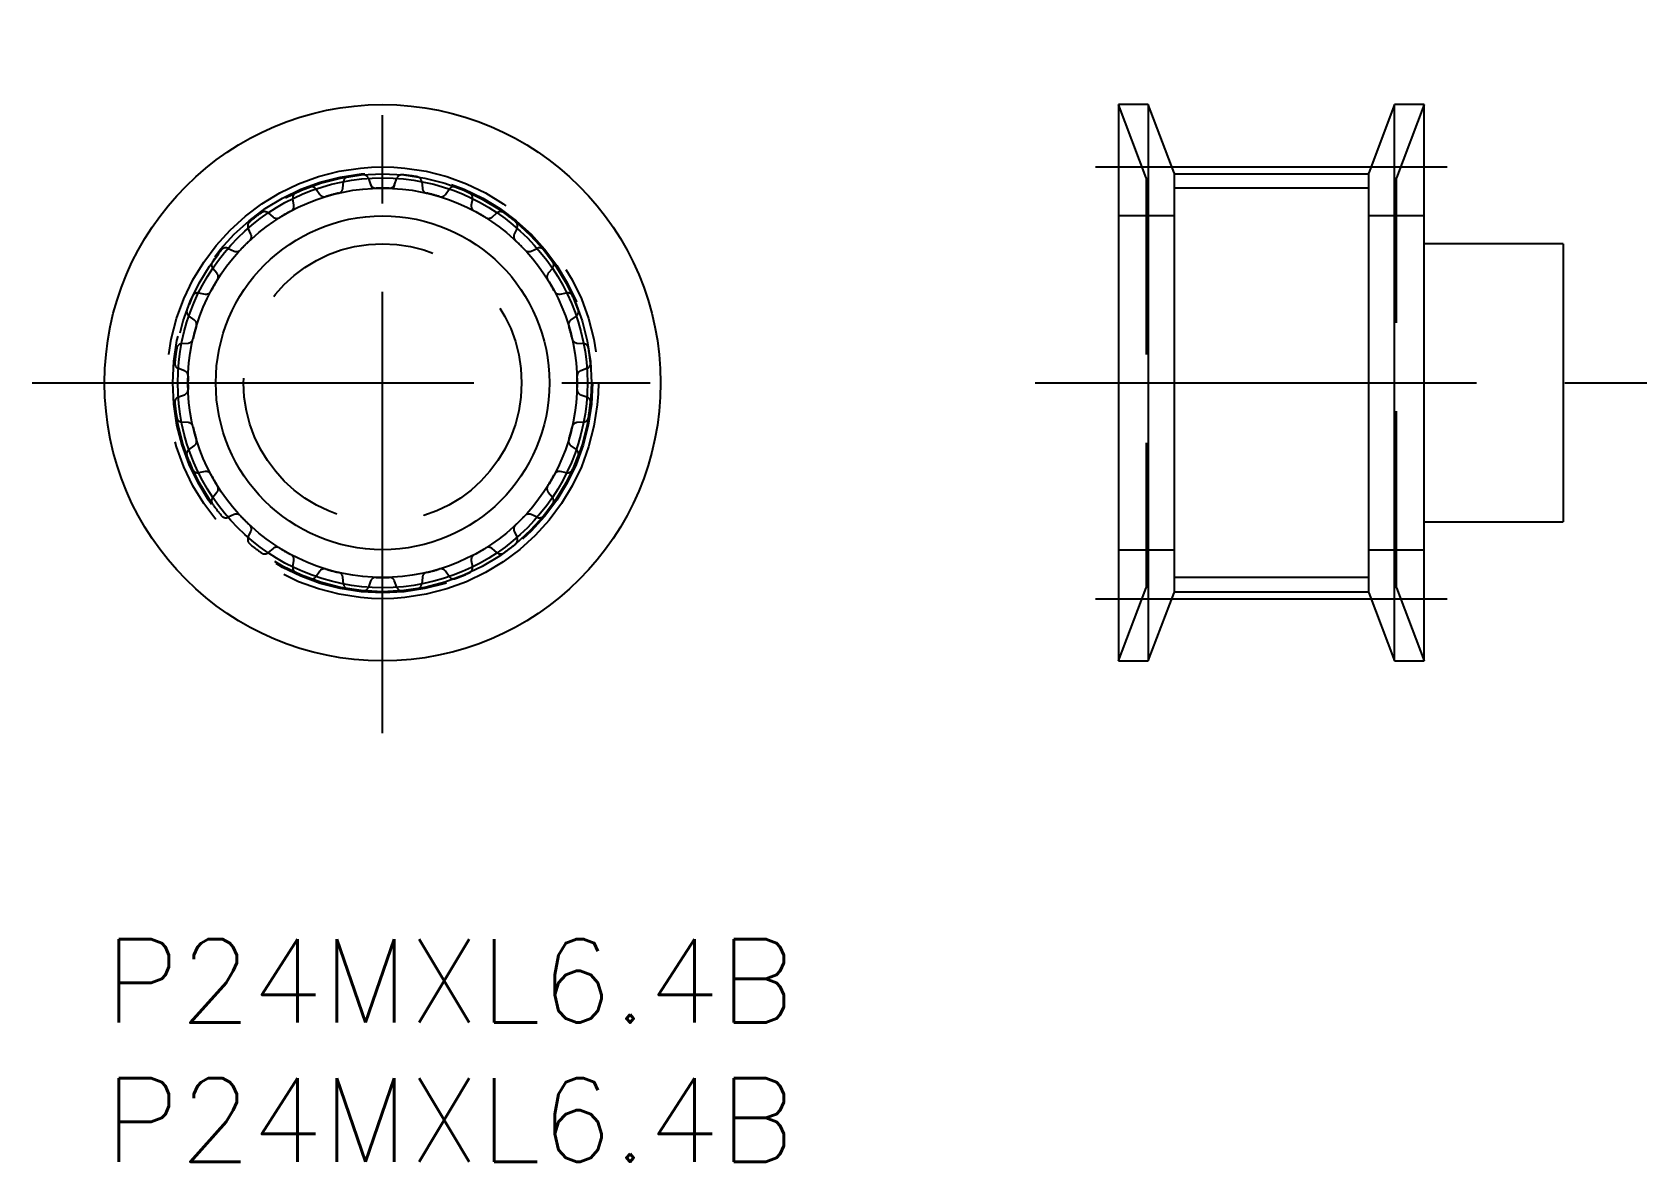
# Model space of a CAD drawing. Extents: x -2.6 to 55.5, y -8 to 32.6.
import ezdxf

# ---------------------------------------------------------------- set-up
doc = ezdxf.new("R2010")
doc.units = 0
doc.header["$LTSCALE"] = 0.5
for name, pattern in [('CENTER', [50.8, 31.75, -6.35, 6.35, -6.35]), ('DASHED', [19.05, 12.7, -6.35]), ('PHANTOM', [63.5, 31.75, -6.35, 6.35, -6.35, 6.35, -6.35])]:
    doc.linetypes.add(name, pattern=pattern)
for name, color, linetype in [('MSM_CENTER', 1, 'CENTER'), ('MSM_CONTINUOUS', 7, 'CONTINUOUS'), ('MSM_DASHED', 4, 'DASHED'), ('MSM_IMAGINARY', 6, 'PHANTOM'), ('MSM_NARROW', 5, 'CONTINUOUS'), ('MSM_PART_NUMBER', 7, 'CONTINUOUS')]:
    doc.layers.add(name, color=color, linetype=linetype)
doc.styles.get("Standard").update_dxf_attribs({"font": 'txt.shx', "height": 3, "bigfont": 'bigfont.shx'})

msp = doc.modelspace()

# ---------------------------------------------------------------- linework, layer by layer
at = {"layer": 'MSM_CENTER'}
for p, q in [((10, 7.4), (10, 32.6)), ((35.641, 27.76), (48.291, 27.76)), ((-2.6, 20), (22.6, 20)), ((33.466, 20), (55.466, 20)), ((35.641, 12.24), (48.291, 12.24))]:
    msp.add_line(p, q, dxfattribs=at)
msp.add_circle((10, 20), 7.76, dxfattribs=at)
at = {"layer": 'MSM_CONTINUOUS'}
for p, q in [((37.535, 30), (36.466, 30)), ((36.466, 30), (36.466, 10)), ((38.466, 27.55), (37.535, 30)), ((37.535, 30), (37.535, 10)), ((46.396, 30), (45.466, 27.55)), ((47.466, 30), (46.396, 30)), ((46.396, 10), (46.396, 30)), ((47.466, 10), (47.466, 30)), ((38.466, 27.55), (38.466, 12.45)), ((38.466, 27.51), (45.466, 27.51)), ((45.466, 12.45), (45.466, 27.55)), ((52.466, 25), (47.466, 25)), ((52.466, 25), (52.466, 15)), ((47.466, 15), (52.466, 15)), ((37.535, 10), (38.466, 12.45)), ((38.466, 12.49), (45.466, 12.49)), ((45.466, 12.45), (46.396, 10)), ((36.466, 10), (37.535, 10)), ((46.396, 10), (47.466, 10))]:
    msp.add_line(p, q, dxfattribs=at)
for radius in [10, 7.367, 6]:
    msp.add_circle((10, 20), radius, dxfattribs=at)
at = {"layer": 'MSM_DASHED'}
for p, q in [((37.466, 27.367), (36.466, 30)), ((47.466, 30), (46.466, 27.367)), ((9.491, 27.345), (9.57, 27.128)), ((10.43, 27.128), (10.509, 27.345)), ((37.466, 27.367), (37.466, 12.633)), ((46.466, 12.633), (46.466, 27.367)), ((7.607, 26.963), (7.74, 26.773)), ((8.571, 26.996), (8.591, 27.227)), ((11.409, 27.227), (11.429, 26.996)), ((12.26, 26.773), (12.393, 26.963)), ((6.809, 26.388), (6.769, 26.616)), ((13.231, 26.616), (13.191, 26.388)), ((5.264, 25.344), (5.166, 25.554)), ((5.886, 26.106), (6.064, 25.958)), ((13.936, 25.958), (14.114, 26.106)), ((14.834, 25.554), (14.736, 25.344)), ((38.466, 26), (36.466, 26)), ((47.466, 26), (45.466, 26)), ((4.446, 24.834), (4.656, 24.736)), ((15.344, 24.736), (15.554, 24.834)), ((4.042, 23.936), (3.894, 24.114)), ((16.106, 24.114), (15.958, 23.936)), ((3.384, 23.231), (3.612, 23.191)), ((16.388, 23.191), (16.616, 23.231)), ((3.227, 22.26), (3.037, 22.393)), ((16.963, 22.393), (16.773, 22.26)), ((2.773, 21.409), (3.004, 21.429)), ((16.996, 21.429), (17.227, 21.409)), ((2.872, 20.43), (2.655, 20.509)), ((17.345, 20.509), (17.128, 20.43)), ((2.655, 19.491), (2.872, 19.57)), ((17.128, 19.57), (17.345, 19.491)), ((3.004, 18.571), (2.773, 18.591)), ((17.227, 18.591), (16.996, 18.571)), ((3.037, 17.607), (3.227, 17.74)), ((16.773, 17.74), (16.963, 17.607)), ((3.612, 16.809), (3.384, 16.769)), ((16.616, 16.769), (16.388, 16.809)), ((3.894, 15.886), (4.042, 16.064)), ((15.958, 16.064), (16.106, 15.886)), ((4.656, 15.264), (4.446, 15.166)), ((15.554, 15.166), (15.344, 15.264)), ((5.166, 14.446), (5.264, 14.656)), ((14.736, 14.656), (14.834, 14.446)), ((6.064, 14.042), (5.886, 13.894)), ((14.114, 13.894), (13.936, 14.042)), ((36.466, 14), (38.466, 14)), ((45.466, 14), (47.466, 14)), ((6.769, 13.384), (6.809, 13.612)), ((13.191, 13.612), (13.231, 13.384)), ((7.74, 13.227), (7.607, 13.037)), ((8.591, 12.773), (8.571, 13.004)), ((9.57, 12.872), (9.491, 12.655)), ((10.509, 12.655), (10.43, 12.872)), ((11.429, 13.004), (11.409, 12.773)), ((12.393, 13.037), (12.26, 13.227)), ((36.466, 10), (37.466, 12.633)), ((46.466, 12.633), (47.466, 10))]:
    msp.add_line(p, q, dxfattribs=at)
for radius in [7.55, 5]:
    msp.add_circle((10, 20), radius, dxfattribs=at)
for centre, radius, start, end in [((8.79, 27.209), 0.2, 99.52632, 175), ((10, 20), 7.51, 95.47369, 99.52631), ((9.303, 27.277), 0.2, 20, 95.47369), ((10.697, 27.277), 0.2, 84.52632, 160), ((10, 20), 7.51, 80.47369, 84.52631), ((11.21, 27.209), 0.2, 5, 80.47369), ((6.966, 26.65), 0.2, 114.52632, 190), ((10, 20), 7.51, 110.47369, 114.52631), ((7.443, 26.848), 0.2, 35, 110.47369), ((7.904, 26.888), 0.2, 215, 286.92798), ((10, 20), 7, 103.07202, 106.92798), ((8.372, 27.013), 0.2, 283.07202, 355), ((9.758, 27.196), 0.2, 200, 271.92798), ((10, 20), 7, 88.07202, 91.92798), ((10.242, 27.196), 0.2, 268.07202, 340), ((11.628, 27.013), 0.2, 185, 256.92798), ((10, 20), 7, 73.07202, 76.92798), ((12.096, 26.888), 0.2, 253.07202, 325), ((12.557, 26.848), 0.2, 69.52632, 145), ((10, 20), 7.51, 65.47369, 69.52631), ((13.034, 26.65), 0.2, 350, 65.47369), ((5.758, 25.953), 0.2, 50, 125.47369), ((10, 20), 7, 118.07202, 121.92798), ((6.612, 26.353), 0.2, 298.07202, 10), ((13.388, 26.353), 0.2, 170, 241.92798), ((10, 20), 7, 58.07202, 61.92798), ((14.242, 25.953), 0.2, 54.52632, 130), ((5.348, 25.638), 0.2, 129.52631, 205), ((10, 20), 7.51, 125.47369, 129.52631), ((6.192, 26.111), 0.2, 230, 301.92798), ((13.808, 26.111), 0.2, 238.07202, 310), ((10, 20), 7.51, 50.47369, 54.52631), ((14.652, 25.638), 0.2, 335, 50.47369), ((10, 20), 7, 133.07202, 136.92798), ((5.083, 25.26), 0.2, 313.07202, 25), ((14.917, 25.26), 0.2, 155, 226.92798), ((10, 20), 7, 43.07202, 46.92798), ((10, 20), 7.51, 140.47369, 144.52631), ((4.362, 24.652), 0.2, 65, 140.47369), ((4.74, 24.917), 0.2, 245, 316.92798), ((15.26, 24.917), 0.2, 223.07202, 295), ((15.638, 24.652), 0.2, 39.52631, 115), ((10, 20), 7.51, 35.47369, 39.52631), ((4.047, 24.242), 0.2, 144.52632, 220), ((3.889, 23.808), 0.2, 328.07202, 40), ((16.111, 23.808), 0.2, 140, 211.92798), ((15.953, 24.242), 0.2, 320, 35.47372), ((3.35, 23.034), 0.2, 80, 155.47369), ((3.647, 23.388), 0.2, 260, 331.92798), ((10, 20), 7, 148.07202, 151.92798), ((10, 20), 7, 28.07202, 31.92798), ((16.353, 23.388), 0.2, 208.07202, 280), ((16.65, 23.034), 0.2, 24.52632, 100), ((10, 20), 7.51, 155.47369, 159.52631), ((10, 20), 7.51, 20.47369, 24.52631), ((3.152, 22.557), 0.2, 159.52632, 235), ((3.112, 22.096), 0.2, 343.07202, 55), ((16.888, 22.096), 0.2, 125, 196.92798), ((16.848, 22.557), 0.2, 305, 20.47369), ((2.987, 21.628), 0.2, 275, 346.92798), ((10, 20), 7, 163.07202, 166.92798), ((10, 20), 7, 13.07202, 16.92798), ((17.013, 21.628), 0.2, 193.07202, 265), ((10, 20), 7.51, 170.47369, 174.52631), ((2.791, 21.21), 0.2, 95, 170.47369), ((17.209, 21.21), 0.2, 9.52632, 85), ((10, 20), 7.51, 5.47369, 9.52631), ((2.723, 20.697), 0.2, 174.52632, 250), ((2.804, 20.242), 0.2, 358.07202, 70), ((17.196, 20.242), 0.2, 110, 181.92798), ((17.277, 20.697), 0.2, 290, 5.47369), ((2.804, 19.758), 0.2, 290, 1.92798), ((10, 20), 7, 178.07202, 181.92798), ((10, 20), 7, 358.07202, 1.92798), ((17.196, 19.758), 0.2, 178.07202, 250), ((2.723, 19.303), 0.2, 110, 185.47369), ((10, 20), 7.51, 185.47369, 189.52631), ((17.277, 19.303), 0.2, 354.52632, 70), ((10, 20), 7.51, 350.47369, 354.52631), ((2.791, 18.79), 0.2, 189.52632, 265), ((17.209, 18.79), 0.2, 275, 350.47369), ((2.987, 18.372), 0.2, 13.07202, 85), ((10, 20), 7, 193.07202, 196.92798), ((10, 20), 7, 343.07202, 346.92798), ((17.013, 18.372), 0.2, 95, 166.92798), ((3.152, 17.443), 0.2, 125, 200.47369), ((3.112, 17.904), 0.2, 305, 16.92798), ((16.888, 17.904), 0.2, 163.07202, 235), ((16.848, 17.443), 0.2, 339.52632, 55), ((10, 20), 7.51, 200.47369, 204.52631), ((3.35, 16.966), 0.2, 204.52632, 280), ((16.65, 16.966), 0.2, 260, 335.47369), ((10, 20), 7.51, 335.47369, 339.52631), ((3.647, 16.612), 0.2, 28.07202, 100), ((10, 20), 7, 208.07202, 211.92798), ((3.889, 16.192), 0.2, 320, 31.92798), ((16.111, 16.192), 0.2, 148.07202, 220), ((10, 20), 7, 328.07202, 331.92798), ((16.353, 16.612), 0.2, 80, 151.92798), ((4.047, 15.758), 0.2, 140, 215.47369), ((15.953, 15.758), 0.2, 324.52632, 40), ((10, 20), 7.51, 215.47369, 219.52631), ((4.362, 15.348), 0.2, 219.52631, 295), ((4.74, 15.083), 0.2, 43.07202, 115), ((10, 20), 7, 223.07202, 226.92798), ((10, 20), 7, 313.07202, 316.92798), ((15.26, 15.083), 0.2, 65, 136.92798), ((15.638, 15.348), 0.2, 245, 320.47369), ((10, 20), 7.51, 320.47369, 324.52631), ((5.083, 14.74), 0.2, 335, 46.92798), ((14.917, 14.74), 0.2, 133.07202, 205), ((5.348, 14.362), 0.2, 155, 230.47369), ((10, 20), 7.51, 230.47369, 234.52631), ((6.192, 13.889), 0.2, 58.07202, 130), ((10, 20), 7, 238.07202, 241.92798), ((10, 20), 7, 298.07202, 301.92798), ((13.808, 13.889), 0.2, 50, 121.92798), ((10, 20), 7.51, 305.47369, 309.52631), ((14.652, 14.362), 0.2, 309.52631, 25), ((5.758, 14.047), 0.2, 234.52632, 310), ((6.612, 13.647), 0.2, 350, 61.92798), ((6.966, 13.35), 0.2, 170, 245.47369), ((13.034, 13.35), 0.2, 294.52632, 10), ((13.388, 13.647), 0.2, 118.07202, 190), ((14.242, 14.047), 0.2, 230, 305.47369), ((10, 20), 7.51, 245.47369, 249.52631), ((7.443, 13.152), 0.2, 249.52632, 325), ((7.904, 13.112), 0.2, 73.07202, 145), ((10, 20), 7, 253.07202, 256.92798), ((8.372, 12.987), 0.2, 5, 76.92798), ((9.758, 12.804), 0.2, 88.07202, 160), ((10, 20), 7, 268.07202, 271.92798), ((10.242, 12.804), 0.2, 20, 91.92798), ((11.628, 12.987), 0.2, 103.07202, 175), ((10, 20), 7, 283.07202, 286.92798), ((12.096, 13.112), 0.2, 35, 106.92798), ((12.557, 13.152), 0.2, 215, 290.47369), ((10, 20), 7.51, 290.47369, 294.52631), ((8.79, 12.791), 0.2, 185, 260.47369), ((10, 20), 7.51, 260.47369, 264.52631), ((9.303, 12.723), 0.2, 264.52632, 340), ((10.697, 12.723), 0.2, 200, 275.47369), ((10, 20), 7.51, 275.47369, 279.52631), ((11.21, 12.791), 0.2, 279.52632, 355)]:
    msp.add_arc(centre, radius, start, end, dxfattribs=at)
at = {"layer": 'MSM_IMAGINARY'}
msp.add_circle((10, 20), 7.51, dxfattribs=at)
at = {"layer": 'MSM_NARROW'}
for p, q in [((9.57, 27.128), (9.62, 26.99)), ((10.43, 27.128), (10.38, 26.99)), ((45.466, 27), (38.466, 27)), ((45.466, 13), (38.466, 13))]:
    msp.add_line(p, q, dxfattribs=at)
msp.add_circle((10, 20), 7, dxfattribs=at)

# ---------------------------------------------------------------- texts
at = {"layer": 'MSM_PART_NUMBER'}
for p in [(0, -3), (0, -8)]:
    msp.add_text('P24MXL6.4B', height=3, dxfattribs=at).set_placement(p)

doc.saveas('drawing.dxf')
